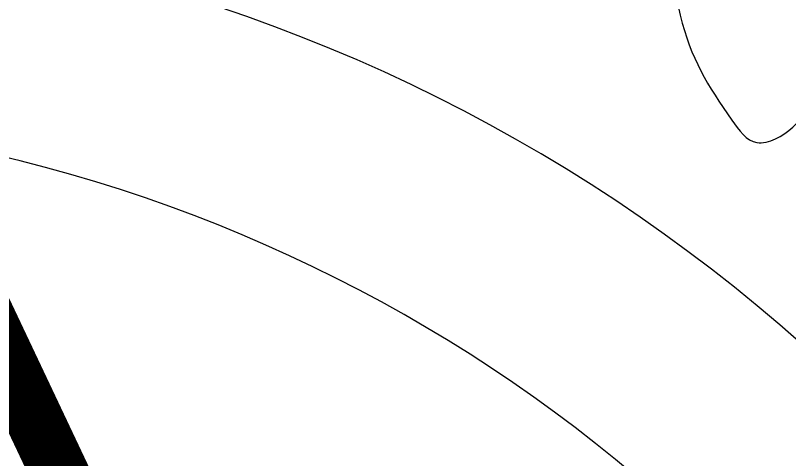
# Model space of a CAD drawing. Extents: x -809667 to 586099, y 3084146 to 3634412.
# Drawn here: x 381282.426 to 381284.761, y 3086173.966 to 3086175.304 of the extents above; entities that cross this region are included whole.
import ezdxf

# ---------------------------------------------------------------- set-up
doc = ezdxf.new("R2010")
doc.units = 0
doc.header["$LTSCALE"] = 0.5
doc.layers.get('0').update_dxf_attribs({"linetype": 'CONTINUOUS'})
doc.layers.add('WIRE-动力', color=2, linetype='CONTINUOUS')
doc.layers.add('文字', color=7, linetype='CONTINUOUS')

# ---------------------------------------------------------------- blocks, each defined once
blk = doc.blocks.new('白玉兰')
at = {"color": 0}
for centre, radius, start, end in [((-1260.543106649416, 1665.04424011681), 2054.436969142469, 309.3934487428375, 347.165473066496), ((-713.1747613983423, 1844.303140991105), 1941.008004394068, 291.8213729138801, 332.6345935377826), ((-478.2465186339066, 2077.499246371647), 2115.177431222713, 283.299329363915, 320.8528368306366), ((-4728.677499721871, -6984.163731985988), 8428.800225628118, 56.18789504514651, 65.27900009655995), ((-1147.914666068853, -2037.045159162285), 2310.340085232949, 61.62499586422099, 95.14910798997346), ((-559.1015523172643, -2135.371121179575), 2213.765459614914, 76.70325281888358, 111.4017877156133), ((4370.849634478222, -555.8800744053742), 4391.807728989824, 172.1708043505121, 190.6676665360328), ((2826.911297254152, 106.6785127396861), 2820.769034153283, 182.2543551912183, 209.8868310126782), ((2146.318436354286, 475.286967765277), 2184.99787424256, 193.3062933460327, 228.4107212309379)]:
    blk.add_arc(centre, radius, start, end, dxfattribs=at)
for points, knots in [([(-33.31728536344212, 16.41129157293381), (-232.8572988122171, 72.70943728899513), (-341.9465235469801, 561.9784466774765), (-1253.820085271353, 922.4689629220179), (-424.5781894604535, 1375.209177528225), (-32.91174000276635, 1391.889202556478), (376.2996676812696, 1385.96545713531), (477.0429308789247, 1090.937567967268), (236.323708688166, 716.2549776247836), (184.6772802031875, 276.9341030710345), (29.24227452098528, 66.95370440082388), (-7.269961126261251, 17.6285619472319)], [0, 0, 0, 0, 621.9897777325905, 1340.944544689167, 1869.00773648237, 2592.427455250393, 2798.699245008808, 2915.827596291486, 3435.261502325501, 4029.771289699414, 4212.300518078558, 4212.300518078558, 4212.300518078558, 4212.300518078558]), ([(8.325399776109634, 30.7103866028765), (154.8794083743664, 177.3651538015591), (635.1320983652398, 33.69199605074982), (1394.943093927424, 653.4936222972344), (1385.193232676331, -291.2395484420582), (1208.525990752021, -641.195997870285), (1003.566114141248, -995.4282887729606), (696.9051017505603, -939.3062436742379), (487.4412742230595, -546.2951848029595), (129.2553165199729, -286.7320824588794), (21.89087742279434, -48.56263430386944), (-3.329411168229626, 7.384216129516972)], [0, 0, 0, 0, 621.9897777334122, 1340.944544689677, 1869.007736482769, 2592.42745525112, 2798.699245009221, 2915.82759629158, 3435.261502326125, 4029.771289699878, 4212.300518079091, 4212.300518079091, 4212.300518079091, 4212.300518079091]), ([(36.07922000706117, -22.25836413286834), (98.56520609607709, -219.9480191999705), (-250.4981259831018, -579.7249121478327), (-51.21584084304766, -1539.804792004534), (-884.8660152237956, -1095.233975996888), (-1113.822400945811, -777.0205188589447), (-1333.517378600564, -431.7334155220154), (-1142.226765147972, -185.5656644431879), (-696.9036874418449, -181.0774686735423), (-301.3493495159208, 16.929981038985), (-40.50968283052121, 2.28494431542634), (20.76248256385247, -1.155226896779823)], [0, 0, 0, 0, 621.9897777315947, 1340.944544689273, 1869.007736482604, 2592.427455251619, 2798.699245009555, 2915.827596291991, 3435.261502326409, 4029.771289699182, 4212.300518079698, 4212.300518079698, 4212.300518079698, 4212.300518079698])]:
    blk.add_open_spline(points, degree=3, knots=knots, dxfattribs=at)
blk = doc.blocks.new('23424')
at = {"layer": '文字', "color": 8, "linetype": 'Continuous'}
for points in [[(382031.8779007389, 3087699.872879809, 0.2936854508029441), (382027.6319991132, 3087703.265543549, 0.4292249617837921), (382024.7950321917, 3087700.003212432, 0.3319529453537396)], [(382031.3182360328, 3087699.654603877, 0.2789047855136092), (382027.6299027781, 3087702.664694107, 0.4335754874115339), (382025.3946576678, 3087699.98201601, 0.4256740625319647)]]:
    blk.add_lwpolyline(points, format="xyb", dxfattribs=at)
at = {"layer": '文字', "color": 8, "linetype": 'Continuous', "xscale": -0.0004880798049271106, "yscale": 0.0004880798049271106, "zscale": 0.04880798235096967, "rotation": 124.6526560546043}
blk.add_blockref('白玉兰', (382030.7542193822, 3087703.151513387), dxfattribs=at)

msp = doc.modelspace()

# ---------------------------------------------------------------- linework, layer by layer
at = {"layer": 'WIRE-动力', "linetype": 'Continuous', "const_width": 0.175}
msp.add_lwpolyline([(381284.3518750618, 3086179.707615819), (381280.6518658805, 3086177.956489259), (381292.403014899, 3086153.127124963)], dxfattribs=at)

# ---------------------------------------------------------------- block references
at = {"layer": '文字', "color": 8, "linetype": 'Continuous'}
msp.add_blockref('23424', (-745.6580644398928, -1527.707586588804), dxfattribs=at)

doc.saveas('drawing.dxf')
